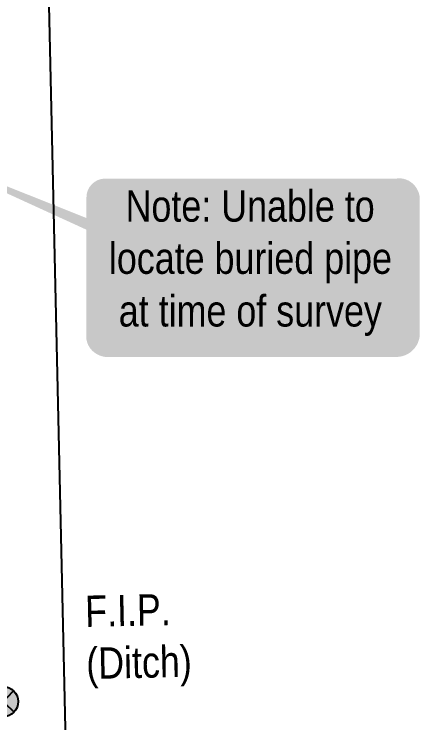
# Model space of a CAD drawing. Extents: x 618590 to 619878, y 5479492 to 5480458.
# Drawn here: x 619438.7 to 619568.3, y 5479746.9 to 5479973.3 of the extents above; entities that cross this region are included whole.
import ezdxf

# ---------------------------------------------------------------- set-up
doc = ezdxf.new("R2010")
doc.units = 0
doc.header["$LTSCALE"] = 5
doc.linetypes.add('POWERLINE5', pattern=[7.8, 2.4, -0.6, 0.6, -0.6, 0.6, -0.6, 2.4])
for name, color, linetype in [('AS-POWER-EXISTING', 72, 'POWERLINE5'), ('D-TXT', 6, 'Continuous'), ('L-MON', 1, 'Continuous'), ('R- OTHER', 7, 'Continuous')]:
    doc.layers.add(name, color=color, linetype=linetype)
doc.styles.add('80', font='ARIALN.TTF', dxfattribs={"height": 10})

# ---------------------------------------------------------------- blocks, each defined once
blk = doc.blocks.new('POWERPOLE')
h = blk.add_hatch(color=255)
edge = h.paths.add_edge_path()
edge.add_arc((0, 0), 0.96, 0, 360)
at = {"linetype": 'Continuous'}
for p, q in [((0.679, -0.679), (-0.679, 0.679)), ((-0.679, -0.679), (0.679, 0.679))]:
    blk.add_line(p, q, dxfattribs=at)
blk.add_circle((0, 0), 0.96, dxfattribs=at)
blk = doc.blocks.new('*U418')
h = blk.add_hatch(color=255)
edge = h.paths.add_edge_path()
edge.add_line((-46.5, -28.5), (46.5, -28.5))
edge.add_arc((46.5, -22.5), 6, 270, 360)
edge.add_line((52.5, -22.5), (52.5, 21))
edge.add_arc((46.5, 21), 6, 0, 90)
edge.add_line((46.5, 27), (-46.5, 27))
edge.add_arc((-46.5, 21), 6, 90, 180)
edge.add_line((-52.5, 21), (-52.5, -22.5))
edge.add_arc((-46.5, -22.5), 6, 180, 270)
at = {"color": 14, "flags": 128}
blk.add_lwpolyline([(-46.5, -28.5, 3, 3, 0), (46.5, -28.5, 3, 3, 0.414214), (52.5, -22.5, 3, 3, 0), (52.5, 21, 3, 0, 0.414214), (46.5, 27, 0, 0, 0), (-46.5, 27, 0, 0, 0.414214), (-52.5, 21, 0, 0, 0), (-52.5, -22.5, 0, 3, 0.414214)], format="xyseb", close=True, dxfattribs=at)
at = {"color": 14, "style": '80'}
blk.add_attdef('ENTER_TEXT_001', (-26.85, -4.92), '', height=10, dxfattribs=at)

msp = doc.modelspace()

# ---------------------------------------------------------------- linework, layer by layer
at = {"layer": 'D-TXT', "color": 14, "flags": 128}
msp.add_lwpolyline([(619397.876, 5479933.711, 0, 4.998, 0), (619490.952, 5479893.876, 0, 0, 0)], format="xyseb", dxfattribs=at)
at = {"layer": 'R- OTHER', "flags": 128}
msp.add_lwpolyline([(619440.196, 5480400.724), (619460.272, 5479514.083)], dxfattribs=at)

# ---------------------------------------------------------------- block references
ref = msp.add_blockref('*U418', (619514.301, 5479893.804), dxfattribs=dict(xscale=0.99968375, yscale=0.99968375, zscale=0.99968375))
ref.add_attrib('ENTER_TEXT_001', 'Note: Unable to', (619474.307, 5479907.022), dxfattribs={"color": 14, "height": 9.99684, "style": '80'})
ref.add_attrib('ENTER_TEXT_002', 'locate buried pipe', (619468.988, 5479890.36), dxfattribs={"color": 14, "height": 9.99684, "style": '80'})
ref.add_attrib('ENTER_TEXT_003', 'at time of survey', (619472.138, 5479873.528), dxfattribs={"color": 14, "height": 9.99684, "style": '80'})
at = {"layer": 'AS-POWER-EXISTING', "xscale": 4.99840898537173, "yscale": 4.99840898537173, "zscale": 4.99840898537173, "rotation": 1.252803124995759}
msp.add_blockref('POWERPOLE', (619435.23, 5479753.68), dxfattribs=at)

# ---------------------------------------------------------------- next in the draw order: texts
at = {"layer": 'L-MON', "color": 3, "insert": (619461.273, 5479787.529), "char_height": 9.99306, "width": 54.95443, "attachment_point": 1, "rotation": 1.2528, "style": '80', "bg_fill": 3, "box_fill_scale": 1.1, "bg_fill_color": 256, "bg_fill_transparency": 0}
msp.add_mtext('F.I.P. (Ditch)', dxfattribs=at)

doc.saveas('drawing.dxf')
